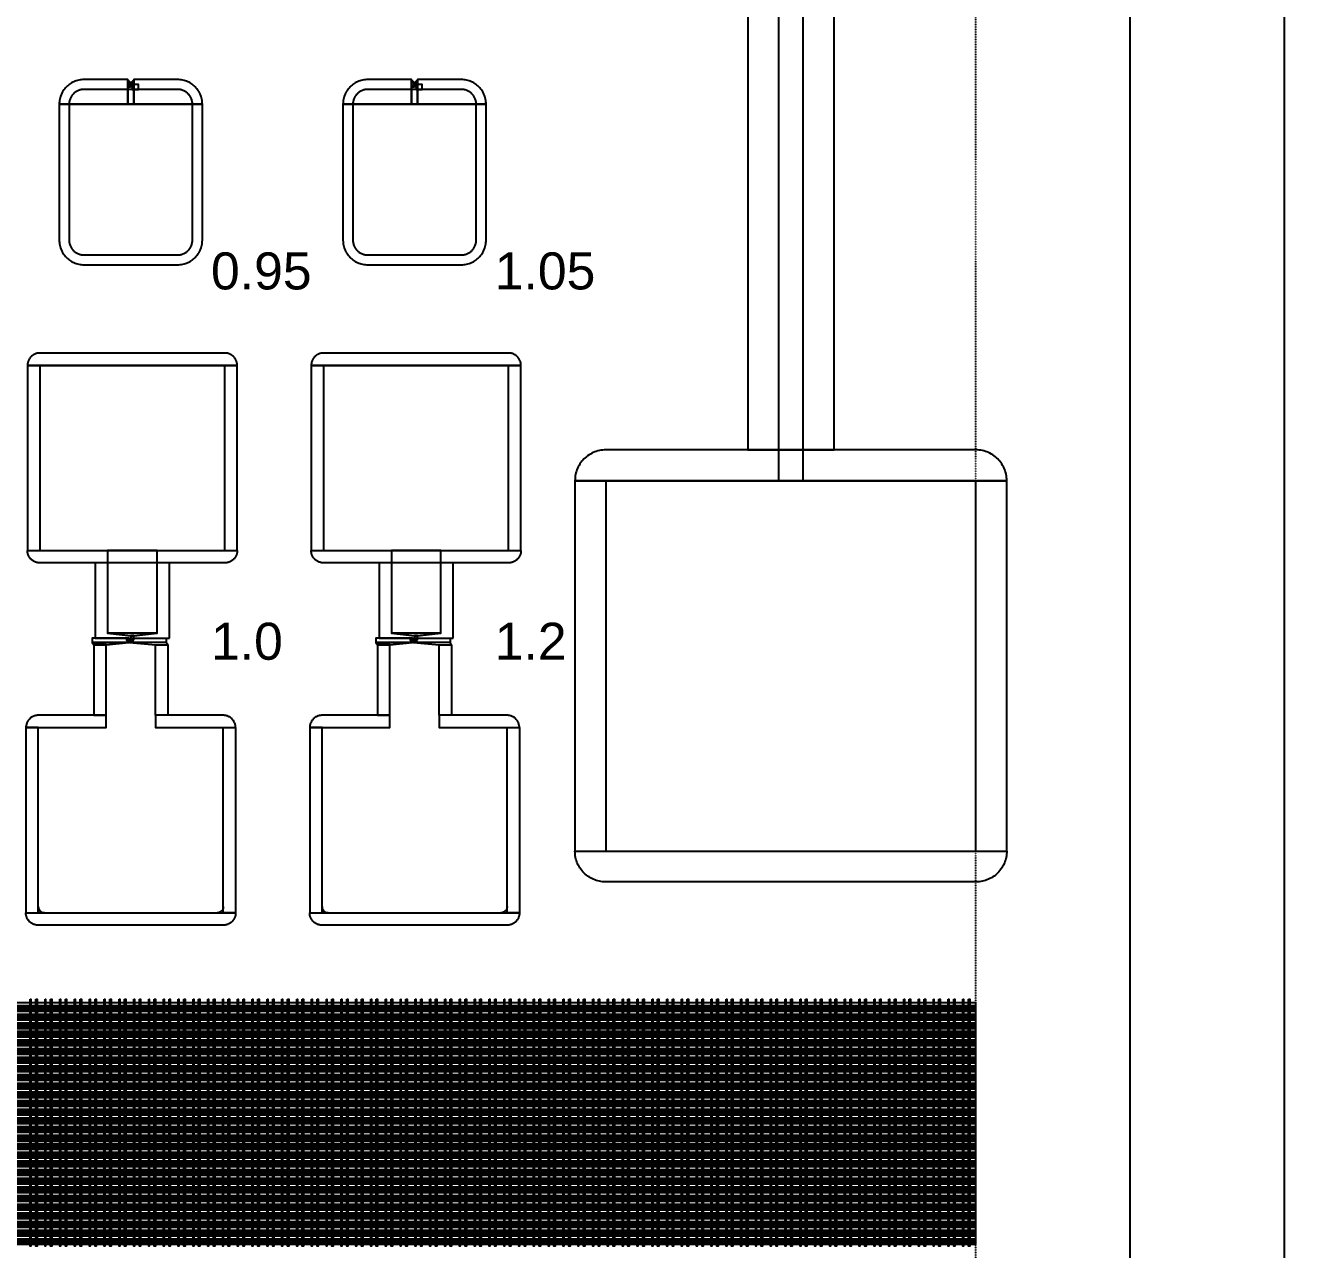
# Model space of a CAD drawing. Extents: x -50000 to 50000, y -50000 to 50000.
# Drawn here: x -23740 to -21650, y 30405 to 32387 of the extents above; entities that cross this region are included whole.
import ezdxf

# ---------------------------------------------------------------- set-up
doc = ezdxf.new("R2010")
doc.units = 0
doc.linetypes.add('DOT', pattern=[0.2, 0, -0.2])
doc.layers.get('0').update_dxf_attribs({"linetype": 'CONTINUOUS'})
for name, color, linetype in [('BASEMETAL', 4, 'CONTINUOUS'), ('FRAME', 8, 'CONTINUOUS'), ('MARKERS', 2, 'CONTINUOUS'), ('SECONDLAYER', 6, 'CONTINUOUS'), ('XOR', 1, 'CONTINUOUS')]:
    doc.layers.add(name, color=color, linetype=linetype)
doc.styles.get("Standard").update_dxf_attribs({"font": 'arial.ttf'})

# ---------------------------------------------------------------- blocks, each defined once
blk = doc.blocks.new('CHIP_JARRAY')
for points in [[(6270, 2800), (6270, 4200), (6130, 4200), (6130, 2800)], [(5069.5, 3360), (5125, 3360), (5125, 3400), (5054, 3400), (5051.9, 3399.9), (5049.8, 3399.8), (5047.7, 3399.5), (5045.7, 3399.1), (5043.6, 3398.6), (5041.6, 3398), (5039.7, 3397.3), (5037.7, 3396.5), (5035.8, 3395.6), (5034, 3394.6), (5032.2, 3393.5), (5030.5, 3392.4), (5028.8, 3391.1), (5027.2, 3389.7), (5025.7, 3388.3), (5024.3, 3386.8), (5022.9, 3385.2), (5021.6, 3383.5), (5020.5, 3381.8), (5019.4, 3380), (5018.4, 3378.2), (5017.5, 3376.3), (5016.7, 3374.3), (5016, 3372.4), (5015.4, 3370.4), (5014.9, 3368.3), (5014.5, 3366.3), (5014.2, 3364.2), (5014.1, 3362.1), (5014, 3360), (5014, 3360)], [(5129.5, 3395.5), (5125, 3399.5), (5125, 3399.5), (5125, 3395.5)], [(5129.5, 3388.5), (5129.5, 3395.5), (5125, 3395.5), (5125, 3388.5)], [(5135, 3360), (5135, 3388.5), (5125, 3388.5), (5125, 3360)], [(5135, 3395.5), (5135, 3399.5), (5135, 3399.5), (5130.5, 3395.5)], [(5130.5, 3388.5), (5130.5, 3395.5), (5135, 3395.5), (5135, 3388.5)], [(5190.5, 3360), (5246, 3360), (5246, 3360), (5245.9, 3362.1), (5245.8, 3364.2), (5245.5, 3366.3), (5245.1, 3368.3), (5244.6, 3370.4), (5244, 3372.4), (5243.3, 3374.3), (5242.5, 3376.3), (5241.6, 3378.2), (5240.6, 3380), (5239.5, 3381.8), (5238.4, 3383.5), (5237.1, 3385.2), (5235.7, 3386.8), (5234.3, 3388.3), (5232.8, 3389.7), (5231.2, 3391.1), (5229.5, 3392.4), (5227.8, 3393.5), (5226, 3394.6), (5224.2, 3395.6), (5222.3, 3396.5), (5220.3, 3397.3), (5218.4, 3398), (5216.4, 3398.6), (5214.3, 3399.1), (5212.3, 3399.5), (5210.2, 3399.8), (5208.1, 3399.9), (5206, 3400), (5135, 3400), (5135, 3360)], [(5529.5, 3360), (5585, 3360), (5585, 3400), (5514, 3400), (5511.9, 3399.9), (5509.8, 3399.8), (5507.7, 3399.5), (5505.7, 3399.1), (5503.6, 3398.6), (5501.6, 3398), (5499.7, 3397.3), (5497.7, 3396.5), (5495.8, 3395.6), (5494, 3394.6), (5492.2, 3393.5), (5490.5, 3392.4), (5488.8, 3391.1), (5487.2, 3389.7), (5485.7, 3388.3), (5484.3, 3386.8), (5482.9, 3385.2), (5481.6, 3383.5), (5480.5, 3381.8), (5479.4, 3380), (5478.4, 3378.2), (5477.5, 3376.3), (5476.7, 3374.3), (5476, 3372.4), (5475.4, 3370.4), (5474.9, 3368.3), (5474.5, 3366.3), (5474.2, 3364.2), (5474.1, 3362.1), (5474, 3360), (5474, 3360)], [(5589.5, 3395.5), (5585, 3399.5), (5585, 3399.5), (5585, 3395.5)], [(5589.5, 3388.5), (5589.5, 3395.5), (5585, 3395.5), (5585, 3388.5)], [(5595, 3360), (5595, 3388.5), (5585, 3388.5), (5585, 3360)], [(5595, 3395.5), (5595, 3399.5), (5595, 3399.5), (5590.5, 3395.5)], [(5590.5, 3388.5), (5590.5, 3395.5), (5595, 3395.5), (5595, 3388.5)], [(5650.5, 3360), (5706, 3360), (5706, 3360), (5705.9, 3362.1), (5705.8, 3364.2), (5705.5, 3366.3), (5705.1, 3368.3), (5704.6, 3370.4), (5704, 3372.4), (5703.3, 3374.3), (5702.5, 3376.3), (5701.6, 3378.2), (5700.6, 3380), (5699.5, 3381.8), (5698.4, 3383.5), (5697.1, 3385.2), (5695.7, 3386.8), (5694.3, 3388.3), (5692.8, 3389.7), (5691.2, 3391.1), (5689.5, 3392.4), (5687.8, 3393.5), (5686, 3394.6), (5684.2, 3395.6), (5682.3, 3396.5), (5680.3, 3397.3), (5678.4, 3398), (5676.4, 3398.6), (5674.3, 3399.1), (5672.3, 3399.5), (5670.2, 3399.8), (5668.1, 3399.9), (5666, 3400), (5595, 3400), (5595, 3360)], [(5130, 3100), (5206, 3100), (5208.1, 3100.1), (5210.2, 3100.2), (5212.3, 3100.5), (5214.3, 3100.9), (5216.4, 3101.4), (5218.4, 3102), (5220.3, 3102.7), (5222.3, 3103.5), (5224.2, 3104.4), (5226, 3105.4), (5227.8, 3106.5), (5229.5, 3107.6), (5231.2, 3108.9), (5232.8, 3110.3), (5234.3, 3111.7), (5235.7, 3113.2), (5237.1, 3114.8), (5238.4, 3116.5), (5239.5, 3118.2), (5240.6, 3120), (5241.6, 3121.8), (5242.5, 3123.7), (5243.3, 3125.7), (5244, 3127.6), (5244.6, 3129.6), (5245.1, 3131.7), (5245.5, 3133.7), (5245.8, 3135.8), (5245.9, 3137.9), (5246, 3140), (5246, 3360), (5014, 3360), (5014, 3140), (5014.1, 3137.9), (5014.2, 3135.8), (5014.5, 3133.7), (5014.9, 3131.7), (5015.4, 3129.6), (5016, 3127.6), (5016.7, 3125.7), (5017.5, 3123.7), (5018.4, 3121.8), (5019.4, 3120), (5020.5, 3118.2), (5021.6, 3116.5), (5022.9, 3114.8), (5024.3, 3113.2), (5025.7, 3111.7), (5027.2, 3110.3), (5028.8, 3108.9), (5030.5, 3107.6), (5032.2, 3106.5), (5034, 3105.4), (5035.8, 3104.4), (5037.7, 3103.5), (5039.7, 3102.7), (5041.6, 3102), (5043.6, 3101.4), (5045.7, 3100.9), (5047.7, 3100.5), (5049.8, 3100.2), (5051.9, 3100.1), (5054, 3100)], [(5590, 3100), (5666, 3100), (5668.1, 3100.1), (5670.2, 3100.2), (5672.3, 3100.5), (5674.3, 3100.9), (5676.4, 3101.4), (5678.4, 3102), (5680.3, 3102.7), (5682.3, 3103.5), (5684.2, 3104.4), (5686, 3105.4), (5687.8, 3106.5), (5689.5, 3107.6), (5691.2, 3108.9), (5692.8, 3110.3), (5694.3, 3111.7), (5695.7, 3113.2), (5697.1, 3114.8), (5698.4, 3116.5), (5699.5, 3118.2), (5700.6, 3120), (5701.6, 3121.8), (5702.5, 3123.7), (5703.3, 3125.7), (5704, 3127.6), (5704.6, 3129.6), (5705.1, 3131.7), (5705.5, 3133.7), (5705.8, 3135.8), (5705.9, 3137.9), (5706, 3140), (5706, 3360), (5474, 3360), (5474, 3140), (5474.1, 3137.9), (5474.2, 3135.8), (5474.5, 3133.7), (5474.9, 3131.7), (5475.4, 3129.6), (5476, 3127.6), (5476.7, 3125.7), (5477.5, 3123.7), (5478.4, 3121.8), (5479.4, 3120), (5480.5, 3118.2), (5481.6, 3116.5), (5482.9, 3114.8), (5484.3, 3113.2), (5485.7, 3111.7), (5487.2, 3110.3), (5488.8, 3108.9), (5490.5, 3107.6), (5492.2, 3106.5), (5494, 3105.4), (5495.8, 3104.4), (5497.7, 3103.5), (5499.7, 3102.7), (5501.6, 3102), (5503.6, 3101.4), (5505.7, 3100.9), (5507.7, 3100.5), (5509.8, 3100.2), (5511.9, 3100.1), (5514, 3100)], [(5132.5, 2937), (5302.5, 2937), (5302.5, 2937), (5302.5, 2938), (5302.4, 2939.1), (5302.3, 2940.1), (5302.1, 2941.2), (5301.8, 2942.2), (5301.5, 2943.2), (5301.2, 2944.2), (5300.8, 2945.1), (5300.3, 2946.1), (5299.8, 2947), (5299.3, 2947.9), (5298.7, 2948.8), (5298, 2949.6), (5297.4, 2950.4), (5296.6, 2951.1), (5295.9, 2951.9), (5295.1, 2952.5), (5294.3, 2953.2), (5293.4, 2953.8), (5292.5, 2954.3), (5291.6, 2954.8), (5290.6, 2955.3), (5289.7, 2955.7), (5288.7, 2956), (5287.7, 2956.3), (5286.7, 2956.6), (5285.6, 2956.8), (5284.6, 2956.9), (5283.5, 2957), (5282.5, 2957), (4982.5, 2957), (4981.5, 2957), (4980.4, 2956.9), (4979.4, 2956.8), (4978.3, 2956.6), (4977.3, 2956.3), (4976.3, 2956), (4975.3, 2955.7), (4974.4, 2955.3), (4973.4, 2954.8), (4972.5, 2954.3), (4971.6, 2953.8), (4970.7, 2953.2), (4969.9, 2952.5), (4969.1, 2951.9), (4968.4, 2951.1), (4967.6, 2950.4), (4967, 2949.6), (4966.3, 2948.8), (4965.7, 2947.9), (4965.2, 2947), (4964.7, 2946.1), (4964.2, 2945.1), (4963.8, 2944.2), (4963.5, 2943.2), (4963.2, 2942.2), (4962.9, 2941.2), (4962.7, 2940.1), (4962.6, 2939.1), (4962.5, 2938), (4962.5, 2937), (4962.5, 2937)], [(5592.5, 2937), (5762.5, 2937), (5762.5, 2937), (5762.5, 2938), (5762.4, 2939.1), (5762.3, 2940.1), (5762.1, 2941.2), (5761.8, 2942.2), (5761.5, 2943.2), (5761.2, 2944.2), (5760.8, 2945.1), (5760.3, 2946.1), (5759.8, 2947), (5759.3, 2947.9), (5758.7, 2948.8), (5758, 2949.6), (5757.4, 2950.4), (5756.6, 2951.1), (5755.9, 2951.9), (5755.1, 2952.5), (5754.3, 2953.2), (5753.4, 2953.8), (5752.5, 2954.3), (5751.6, 2954.8), (5750.6, 2955.3), (5749.7, 2955.7), (5748.7, 2956), (5747.7, 2956.3), (5746.7, 2956.6), (5745.6, 2956.8), (5744.6, 2956.9), (5743.5, 2957), (5742.5, 2957), (5442.5, 2957), (5441.5, 2957), (5440.4, 2956.9), (5439.4, 2956.8), (5438.3, 2956.6), (5437.3, 2956.3), (5436.3, 2956), (5435.3, 2955.7), (5434.4, 2955.3), (5433.4, 2954.8), (5432.5, 2954.3), (5431.6, 2953.8), (5430.7, 2953.2), (5429.9, 2952.5), (5429.1, 2951.9), (5428.4, 2951.1), (5427.6, 2950.4), (5427, 2949.6), (5426.3, 2948.8), (5425.7, 2947.9), (5425.2, 2947), (5424.7, 2946.1), (5424.2, 2945.1), (5423.8, 2944.2), (5423.5, 2943.2), (5423.2, 2942.2), (5422.9, 2941.2), (5422.7, 2940.1), (5422.6, 2939.1), (5422.5, 2938), (5422.5, 2937), (5422.5, 2937)], [(5302.5, 2637), (5302.5, 2937), (4962.5, 2937), (4962.5, 2637)], [(5762.5, 2637), (5762.5, 2937), (5422.5, 2937), (5422.5, 2637)], [(6200, 2750), (6550, 2750), (6550, 2750), (6549.9, 2752.6), (6549.7, 2755.2), (6549.4, 2757.8), (6548.9, 2760.4), (6548.3, 2762.9), (6547.6, 2765.5), (6546.7, 2767.9), (6545.7, 2770.3), (6544.6, 2772.7), (6543.3, 2775), (6541.9, 2777.2), (6540.5, 2779.4), (6538.9, 2781.5), (6537.2, 2783.5), (6535.4, 2785.4), (6533.5, 2787.2), (6531.5, 2788.9), (6529.4, 2790.5), (6527.2, 2791.9), (6525, 2793.3), (6522.7, 2794.6), (6520.3, 2795.7), (6517.9, 2796.7), (6515.5, 2797.6), (6512.9, 2798.3), (6510.4, 2798.9), (6507.8, 2799.4), (6505.2, 2799.7), (6502.6, 2799.9), (6500, 2800), (5900, 2800), (5897.4, 2799.9), (5894.8, 2799.7), (5892.2, 2799.4), (5889.6, 2798.9), (5887.1, 2798.3), (5884.5, 2797.6), (5882.1, 2796.7), (5879.7, 2795.7), (5877.3, 2794.6), (5875, 2793.3), (5872.8, 2791.9), (5870.6, 2790.5), (5868.5, 2788.9), (5866.5, 2787.2), (5864.6, 2785.4), (5862.8, 2783.5), (5861.1, 2781.5), (5859.5, 2779.4), (5858.1, 2777.2), (5856.7, 2775), (5855.4, 2772.7), (5854.3, 2770.3), (5853.3, 2767.9), (5852.4, 2765.5), (5851.7, 2762.9), (5851.1, 2760.4), (5850.6, 2757.8), (5850.3, 2755.2), (5850.1, 2752.6), (5850, 2750), (5850, 2750)], [(6550, 2150), (6550, 2750), (5850, 2750), (5850, 2150)], [(5132.5, 2637), (5302.5, 2637), (5302.5, 2637), (5302.5, 2636), (5302.4, 2634.9), (5302.3, 2633.9), (5302.1, 2632.8), (5301.8, 2631.8), (5301.5, 2630.8), (5301.2, 2629.8), (5300.8, 2628.9), (5300.3, 2627.9), (5299.8, 2627), (5299.3, 2626.1), (5298.7, 2625.2), (5298, 2624.4), (5297.4, 2623.6), (5296.6, 2622.9), (5295.9, 2622.1), (5295.1, 2621.5), (5294.3, 2620.8), (5293.4, 2620.2), (5292.5, 2619.7), (5291.6, 2619.2), (5290.6, 2618.7), (5289.7, 2618.3), (5288.7, 2618), (5287.7, 2617.7), (5286.7, 2617.4), (5285.6, 2617.2), (5284.6, 2617.1), (5283.5, 2617), (5282.5, 2617), (4982.5, 2617), (4981.5, 2617), (4980.4, 2617.1), (4979.4, 2617.2), (4978.3, 2617.4), (4977.3, 2617.7), (4976.3, 2618), (4975.3, 2618.3), (4974.4, 2618.7), (4973.4, 2619.2), (4972.5, 2619.7), (4971.6, 2620.2), (4970.7, 2620.8), (4969.9, 2621.5), (4969.1, 2622.1), (4968.4, 2622.9), (4967.6, 2623.6), (4967, 2624.4), (4966.3, 2625.2), (4965.7, 2626.1), (4965.2, 2627), (4964.7, 2627.9), (4964.2, 2628.9), (4963.8, 2629.8), (4963.5, 2630.8), (4963.2, 2631.8), (4962.9, 2632.8), (4962.7, 2633.9), (4962.6, 2634.9), (4962.5, 2636), (4962.5, 2637), (4962.5, 2637)], [(5592.5, 2637), (5762.5, 2637), (5762.5, 2637), (5762.5, 2636), (5762.4, 2634.9), (5762.3, 2633.9), (5762.1, 2632.8), (5761.8, 2631.8), (5761.5, 2630.8), (5761.2, 2629.8), (5760.8, 2628.9), (5760.3, 2627.9), (5759.8, 2627), (5759.3, 2626.1), (5758.7, 2625.2), (5758, 2624.4), (5757.4, 2623.6), (5756.6, 2622.9), (5755.9, 2622.1), (5755.1, 2621.5), (5754.3, 2620.8), (5753.4, 2620.2), (5752.5, 2619.7), (5751.6, 2619.2), (5750.6, 2618.7), (5749.7, 2618.3), (5748.7, 2618), (5747.7, 2617.7), (5746.7, 2617.4), (5745.6, 2617.2), (5744.6, 2617.1), (5743.5, 2617), (5742.5, 2617), (5442.5, 2617), (5441.5, 2617), (5440.4, 2617.1), (5439.4, 2617.2), (5438.3, 2617.4), (5437.3, 2617.7), (5436.3, 2618), (5435.3, 2618.3), (5434.4, 2618.7), (5433.4, 2619.2), (5432.5, 2619.7), (5431.6, 2620.2), (5430.7, 2620.8), (5429.9, 2621.5), (5429.1, 2622.1), (5428.4, 2622.9), (5427.6, 2623.6), (5427, 2624.4), (5426.3, 2625.2), (5425.7, 2626.1), (5425.2, 2627), (5424.7, 2627.9), (5424.2, 2628.9), (5423.8, 2629.8), (5423.5, 2630.8), (5423.2, 2631.8), (5422.9, 2632.8), (5422.7, 2633.9), (5422.6, 2634.9), (5422.5, 2636), (5422.5, 2637), (5422.5, 2637)], [(5192.5, 2495), (5192.5, 2617), (5072.5, 2617), (5072.5, 2495)], [(5652.5, 2495), (5652.5, 2617), (5532.5, 2617), (5532.5, 2495)], [(5127, 2488), (5127, 2495), (5067.5, 2495), (5067.5, 2488)], [(5090, 2484), (5127, 2488), (5067.5, 2488), (5070, 2484)], [(5128, 2488), (5128, 2495), (5187.5, 2495), (5187.5, 2488)], [(5190, 2484), (5187.5, 2488), (5128, 2488), (5170, 2484)], [(5586.9, 2488), (5586.9, 2495), (5527.5, 2495), (5527.5, 2488)], [(5550, 2484), (5586.9, 2488), (5527.5, 2488), (5530, 2484)], [(5588.1, 2488), (5588.1, 2495), (5647.5, 2495), (5647.5, 2488)], [(5650, 2484), (5647.5, 2488), (5588.1, 2488), (5630, 2484)], [(5090, 2370), (5090, 2484), (5070, 2484), (5070, 2370)], [(5170, 2370), (5170, 2484), (5190, 2484), (5190, 2370)], [(5550, 2370), (5550, 2484), (5530, 2484), (5530, 2370)], [(5630, 2370), (5630, 2484), (5650, 2484), (5650, 2370)], [(5025, 2350), (5090, 2350), (5090, 2370), (4980, 2370), (4979, 2370), (4977.9, 2369.9), (4976.9, 2369.8), (4975.8, 2369.6), (4974.8, 2369.3), (4973.8, 2369), (4972.8, 2368.7), (4971.9, 2368.3), (4970.9, 2367.8), (4970, 2367.3), (4969.1, 2366.8), (4968.2, 2366.2), (4967.4, 2365.5), (4966.6, 2364.9), (4965.9, 2364.1), (4965.1, 2363.4), (4964.5, 2362.6), (4963.8, 2361.8), (4963.2, 2360.9), (4962.7, 2360), (4962.2, 2359.1), (4961.7, 2358.1), (4961.3, 2357.2), (4961, 2356.2), (4960.7, 2355.2), (4960.4, 2354.2), (4960.2, 2353.1), (4960.1, 2352.1), (4960, 2351), (4960, 2350), (4960, 2350)], [(5235, 2350), (5300, 2350), (5300, 2350), (5300, 2351), (5299.9, 2352.1), (5299.8, 2353.1), (5299.6, 2354.2), (5299.3, 2355.2), (5299, 2356.2), (5298.7, 2357.2), (5298.3, 2358.1), (5297.8, 2359.1), (5297.3, 2360), (5296.8, 2360.9), (5296.2, 2361.8), (5295.5, 2362.6), (5294.9, 2363.4), (5294.1, 2364.1), (5293.4, 2364.9), (5292.6, 2365.5), (5291.8, 2366.2), (5290.9, 2366.8), (5290, 2367.3), (5289.1, 2367.8), (5288.1, 2368.3), (5287.2, 2368.7), (5286.2, 2369), (5285.2, 2369.3), (5284.2, 2369.6), (5283.1, 2369.8), (5282.1, 2369.9), (5281, 2370), (5280, 2370), (5170, 2370), (5170, 2350)], [(5485, 2350), (5550, 2350), (5550, 2370), (5440, 2370), (5439, 2370), (5437.9, 2369.9), (5436.9, 2369.8), (5435.8, 2369.6), (5434.8, 2369.3), (5433.8, 2369), (5432.8, 2368.7), (5431.9, 2368.3), (5430.9, 2367.8), (5430, 2367.3), (5429.1, 2366.8), (5428.2, 2366.2), (5427.4, 2365.5), (5426.6, 2364.9), (5425.9, 2364.1), (5425.1, 2363.4), (5424.5, 2362.6), (5423.8, 2361.8), (5423.2, 2360.9), (5422.7, 2360), (5422.2, 2359.1), (5421.7, 2358.1), (5421.3, 2357.2), (5421, 2356.2), (5420.7, 2355.2), (5420.4, 2354.2), (5420.2, 2353.1), (5420.1, 2352.1), (5420, 2351), (5420, 2350), (5420, 2350)], [(5695, 2350), (5760, 2350), (5760, 2350), (5760, 2351), (5759.9, 2352.1), (5759.8, 2353.1), (5759.6, 2354.2), (5759.3, 2355.2), (5759, 2356.2), (5758.7, 2357.2), (5758.3, 2358.1), (5757.8, 2359.1), (5757.3, 2360), (5756.8, 2360.9), (5756.2, 2361.8), (5755.5, 2362.6), (5754.9, 2363.4), (5754.1, 2364.1), (5753.4, 2364.9), (5752.6, 2365.5), (5751.8, 2366.2), (5750.9, 2366.8), (5750, 2367.3), (5749.1, 2367.8), (5748.1, 2368.3), (5747.2, 2368.7), (5746.2, 2369), (5745.2, 2369.3), (5744.2, 2369.6), (5743.1, 2369.8), (5742.1, 2369.9), (5741, 2370), (5740, 2370), (5630, 2370), (5630, 2350)], [(4980, 2050), (4980, 2350), (4960, 2350), (4960, 2050)], [(5280, 2050), (5280, 2350), (5300, 2350), (5300, 2050)], [(5440, 2050), (5440, 2350), (5420, 2350), (5420, 2050)], [(5740, 2050), (5740, 2350), (5760, 2350), (5760, 2050)], [(6200, 2150), (6550, 2150), (6550, 2150), (6549.9, 2147.4), (6549.7, 2144.8), (6549.4, 2142.2), (6548.9, 2139.6), (6548.3, 2137.1), (6547.6, 2134.5), (6546.7, 2132.1), (6545.7, 2129.7), (6544.6, 2127.3), (6543.3, 2125), (6541.9, 2122.8), (6540.5, 2120.6), (6538.9, 2118.5), (6537.2, 2116.5), (6535.4, 2114.6), (6533.5, 2112.8), (6531.5, 2111.1), (6529.4, 2109.5), (6527.2, 2108.1), (6525, 2106.7), (6522.7, 2105.4), (6520.3, 2104.3), (6517.9, 2103.3), (6515.5, 2102.4), (6512.9, 2101.7), (6510.4, 2101.1), (6507.8, 2100.6), (6505.2, 2100.3), (6502.6, 2100.1), (6500, 2100), (5900, 2100), (5897.4, 2100.1), (5894.8, 2100.3), (5892.2, 2100.6), (5889.6, 2101.1), (5887.1, 2101.7), (5884.5, 2102.4), (5882.1, 2103.3), (5879.7, 2104.3), (5877.3, 2105.4), (5875, 2106.7), (5872.8, 2108.1), (5870.6, 2109.5), (5868.5, 2111.1), (5866.5, 2112.8), (5864.6, 2114.6), (5862.8, 2116.5), (5861.1, 2118.5), (5859.5, 2120.6), (5858.1, 2122.8), (5856.7, 2125), (5855.4, 2127.3), (5854.3, 2129.7), (5853.3, 2132.1), (5852.4, 2134.5), (5851.7, 2137.1), (5851.1, 2139.6), (5850.6, 2142.2), (5850.3, 2144.8), (5850.1, 2147.4), (5850, 2150), (5850, 2150)], [(5130, 2050), (5300, 2050), (5300, 2050), (5300, 2049), (5299.9, 2047.9), (5299.8, 2046.9), (5299.6, 2045.8), (5299.3, 2044.8), (5299, 2043.8), (5298.7, 2042.8), (5298.3, 2041.9), (5297.8, 2040.9), (5297.3, 2040), (5296.8, 2039.1), (5296.2, 2038.2), (5295.5, 2037.4), (5294.9, 2036.6), (5294.1, 2035.9), (5293.4, 2035.1), (5292.6, 2034.5), (5291.8, 2033.8), (5290.9, 2033.2), (5290, 2032.7), (5289.1, 2032.2), (5288.1, 2031.7), (5287.2, 2031.3), (5286.2, 2031), (5285.2, 2030.7), (5284.2, 2030.4), (5283.1, 2030.2), (5282.1, 2030.1), (5281, 2030), (5280, 2030), (4980, 2030), (4979, 2030), (4977.9, 2030.1), (4976.9, 2030.2), (4975.8, 2030.4), (4974.8, 2030.7), (4973.8, 2031), (4972.8, 2031.3), (4971.9, 2031.7), (4970.9, 2032.2), (4970, 2032.7), (4969.1, 2033.2), (4968.2, 2033.8), (4967.4, 2034.5), (4966.6, 2035.1), (4965.9, 2035.9), (4965.1, 2036.6), (4964.5, 2037.4), (4963.8, 2038.2), (4963.2, 2039.1), (4962.7, 2040), (4962.2, 2040.9), (4961.7, 2041.9), (4961.3, 2042.8), (4961, 2043.8), (4960.7, 2044.8), (4960.4, 2045.8), (4960.2, 2046.9), (4960.1, 2047.9), (4960, 2049), (4960, 2050), (4960, 2050)], [(4980, 2050), (4980, 2060), (4980.1, 2059), (4980.2, 2057.9), (4980.5, 2056.9), (4980.9, 2055.9), (4981.3, 2055), (4981.9, 2054.1), (4982.6, 2053.3), (4983.3, 2052.6), (4984.1, 2051.9), (4985, 2051.3), (4985.9, 2050.9), (4986.9, 2050.5), (4987.9, 2050.2), (4989, 2050.1), (4990, 2050)], [(5280, 2050), (5280, 2060), (5279.9, 2059), (5279.8, 2057.9), (5279.5, 2056.9), (5279.1, 2055.9), (5278.7, 2055), (5278.1, 2054.1), (5277.4, 2053.3), (5276.7, 2052.6), (5275.9, 2051.9), (5275, 2051.3), (5274.1, 2050.9), (5273.1, 2050.5), (5272.1, 2050.2), (5271, 2050.1), (5270, 2050)], [(5590, 2050), (5760, 2050), (5760, 2050), (5760, 2049), (5759.9, 2047.9), (5759.8, 2046.9), (5759.6, 2045.8), (5759.3, 2044.8), (5759, 2043.8), (5758.7, 2042.8), (5758.3, 2041.9), (5757.8, 2040.9), (5757.3, 2040), (5756.8, 2039.1), (5756.2, 2038.2), (5755.5, 2037.4), (5754.9, 2036.6), (5754.1, 2035.9), (5753.4, 2035.1), (5752.6, 2034.5), (5751.8, 2033.8), (5750.9, 2033.2), (5750, 2032.7), (5749.1, 2032.2), (5748.1, 2031.7), (5747.2, 2031.3), (5746.2, 2031), (5745.2, 2030.7), (5744.2, 2030.4), (5743.1, 2030.2), (5742.1, 2030.1), (5741, 2030), (5740, 2030), (5440, 2030), (5439, 2030), (5437.9, 2030.1), (5436.9, 2030.2), (5435.8, 2030.4), (5434.8, 2030.7), (5433.8, 2031), (5432.8, 2031.3), (5431.9, 2031.7), (5430.9, 2032.2), (5430, 2032.7), (5429.1, 2033.2), (5428.2, 2033.8), (5427.4, 2034.5), (5426.6, 2035.1), (5425.9, 2035.9), (5425.1, 2036.6), (5424.5, 2037.4), (5423.8, 2038.2), (5423.2, 2039.1), (5422.7, 2040), (5422.2, 2040.9), (5421.7, 2041.9), (5421.3, 2042.8), (5421, 2043.8), (5420.7, 2044.8), (5420.4, 2045.8), (5420.2, 2046.9), (5420.1, 2047.9), (5420, 2049), (5420, 2050), (5420, 2050)], [(5440, 2050), (5440, 2060), (5440.1, 2059), (5440.2, 2057.9), (5440.5, 2056.9), (5440.9, 2055.9), (5441.3, 2055), (5441.9, 2054.1), (5442.6, 2053.3), (5443.3, 2052.6), (5444.1, 2051.9), (5445, 2051.3), (5445.9, 2050.9), (5446.9, 2050.5), (5447.9, 2050.2), (5449, 2050.1), (5450, 2050)], [(5740, 2050), (5740, 2060), (5739.9, 2059), (5739.8, 2057.9), (5739.5, 2056.9), (5739.1, 2055.9), (5738.7, 2055), (5738.1, 2054.1), (5737.4, 2053.3), (5736.7, 2052.6), (5735.9, 2051.9), (5735, 2051.3), (5734.1, 2050.9), (5733.1, 2050.5), (5732.1, 2050.2), (5731, 2050.1), (5730, 2050)], [(500, 1900), (6500, 1900), (6500, 1904.3), (500, 1904.3)], [(500, 1897), (6500, 1897), (6500, 1899), (500, 1899)], [(500, 1894), (6500, 1894), (6500, 1896.4), (500, 1896.4)], [(500, 1891), (6500, 1891), (6500, 1893), (500, 1893)], [(500, 1886), (6500, 1886), (6500, 1890.3), (500, 1890.3)], [(500, 1883), (6500, 1883), (6500, 1885), (500, 1885)], [(500, 1880), (6500, 1880), (6500, 1882.4), (500, 1882.4)], [(500, 1877), (6500, 1877), (6500, 1879), (500, 1879)], [(500, 1872), (6500, 1872), (6500, 1876.3), (500, 1876.3)], [(500, 1869), (6500, 1869), (6500, 1871), (500, 1871)], [(500, 1866), (6500, 1866), (6500, 1868.4), (500, 1868.4)], [(500, 1863), (6500, 1863), (6500, 1865), (500, 1865)], [(500, 1858), (6500, 1858), (6500, 1862.3), (500, 1862.3)], [(500, 1855), (6500, 1855), (6500, 1857), (500, 1857)], [(500, 1852), (6500, 1852), (6500, 1854.4), (500, 1854.4)], [(500, 1849), (6500, 1849), (6500, 1851), (500, 1851)], [(500, 1844), (6500, 1844), (6500, 1848.3), (500, 1848.3)], [(500, 1841), (6500, 1841), (6500, 1843), (500, 1843)], [(500, 1838), (6500, 1838), (6500, 1840.4), (500, 1840.4)], [(500, 1835), (6500, 1835), (6500, 1837), (500, 1837)], [(500, 1830), (6500, 1830), (6500, 1834.3), (500, 1834.3)], [(500, 1827), (6500, 1827), (6500, 1829), (500, 1829)], [(500, 1824), (6500, 1824), (6500, 1826.4), (500, 1826.4)], [(500, 1821), (6500, 1821), (6500, 1823), (500, 1823)], [(500, 1816), (6500, 1816), (6500, 1820.3), (500, 1820.3)], [(500, 1813), (6500, 1813), (6500, 1815), (500, 1815)], [(500, 1810), (6500, 1810), (6500, 1812.4), (500, 1812.4)], [(500, 1807), (6500, 1807), (6500, 1809), (500, 1809)], [(500, 1802), (6500, 1802), (6500, 1806.3), (500, 1806.3)], [(500, 1799), (6500, 1799), (6500, 1801), (500, 1801)], [(500, 1796), (6500, 1796), (6500, 1798.4), (500, 1798.4)], [(500, 1793), (6500, 1793), (6500, 1795), (500, 1795)], [(500, 1788), (6500, 1788), (6500, 1792.3), (500, 1792.3)], [(500, 1785), (6500, 1785), (6500, 1787), (500, 1787)], [(500, 1782), (6500, 1782), (6500, 1784.4), (500, 1784.4)], [(500, 1779), (6500, 1779), (6500, 1781), (500, 1781)], [(500, 1774), (6500, 1774), (6500, 1778.3), (500, 1778.3)], [(500, 1771), (6500, 1771), (6500, 1773), (500, 1773)], [(500, 1768), (6500, 1768), (6500, 1770.4), (500, 1770.4)], [(500, 1765), (6500, 1765), (6500, 1767), (500, 1767)], [(500, 1760), (6500, 1760), (6500, 1764.3), (500, 1764.3)], [(500, 1757), (6500, 1757), (6500, 1759), (500, 1759)], [(500, 1754), (6500, 1754), (6500, 1756.4), (500, 1756.4)], [(500, 1751), (6500, 1751), (6500, 1753), (500, 1753)], [(500, 1746), (6500, 1746), (6500, 1750.3), (500, 1750.3)], [(500, 1743), (6500, 1743), (6500, 1745), (500, 1745)], [(500, 1740), (6500, 1740), (6500, 1742.4), (500, 1742.4)], [(500, 1737), (6500, 1737), (6500, 1739), (500, 1739)], [(500, 1732), (6500, 1732), (6500, 1736.3), (500, 1736.3)], [(500, 1729), (6500, 1729), (6500, 1731), (500, 1731)], [(500, 1726), (6500, 1726), (6500, 1728.4), (500, 1728.4)], [(500, 1723), (6500, 1723), (6500, 1725), (500, 1725)], [(500, 1718), (6500, 1718), (6500, 1722.3), (500, 1722.3)], [(500, 1715), (6500, 1715), (6500, 1717), (500, 1717)], [(500, 1712), (6500, 1712), (6500, 1714.4), (500, 1714.4)], [(500, 1709), (6500, 1709), (6500, 1711), (500, 1711)], [(500, 1704), (6500, 1704), (6500, 1708.3), (500, 1708.3)], [(500, 1701), (6500, 1701), (6500, 1703), (500, 1703)], [(500, 1698), (6500, 1698), (6500, 1700.4), (500, 1700.4)], [(500, 1695), (6500, 1695), (6500, 1697), (500, 1697)], [(500, 1690), (6500, 1690), (6500, 1694.3), (500, 1694.3)], [(500, 1687), (6500, 1687), (6500, 1689), (500, 1689)], [(500, 1684), (6500, 1684), (6500, 1686.4), (500, 1686.4)], [(500, 1681), (6500, 1681), (6500, 1683), (500, 1683)], [(500, 1676), (6500, 1676), (6500, 1680.3), (500, 1680.3)], [(500, 1673), (6500, 1673), (6500, 1675), (500, 1675)], [(500, 1670), (6500, 1670), (6500, 1672.4), (500, 1672.4)], [(500, 1667), (6500, 1667), (6500, 1669), (500, 1669)], [(500, 1662), (6500, 1662), (6500, 1666.3), (500, 1666.3)], [(500, 1659), (6500, 1659), (6500, 1661), (500, 1661)], [(500, 1656), (6500, 1656), (6500, 1658.4), (500, 1658.4)], [(500, 1653), (6500, 1653), (6500, 1655), (500, 1655)], [(500, 1648), (6500, 1648), (6500, 1652.3), (500, 1652.3)], [(500, 1645), (6500, 1645), (6500, 1647), (500, 1647)], [(500, 1642), (6500, 1642), (6500, 1644.4), (500, 1644.4)], [(500, 1639), (6500, 1639), (6500, 1641), (500, 1641)], [(500, 1634), (6500, 1634), (6500, 1638.3), (500, 1638.3)], [(500, 1631), (6500, 1631), (6500, 1633), (500, 1633)], [(500, 1628), (6500, 1628), (6500, 1630.4), (500, 1630.4)], [(500, 1625), (6500, 1625), (6500, 1627), (500, 1627)], [(500, 1620), (6500, 1620), (6500, 1624.3), (500, 1624.3)], [(500, 1617), (6500, 1617), (6500, 1619), (500, 1619)], [(500, 1614), (6500, 1614), (6500, 1616.4), (500, 1616.4)], [(500, 1611), (6500, 1611), (6500, 1613), (500, 1613)], [(500, 1606), (6500, 1606), (6500, 1610.3), (500, 1610.3)], [(500, 1603), (6500, 1603), (6500, 1605), (500, 1605)], [(500, 1600), (6500, 1600), (6500, 1602.4), (500, 1602.4)], [(500, 1597), (6500, 1597), (6500, 1599), (500, 1599)], [(500, 1592), (6500, 1592), (6500, 1596.3), (500, 1596.3)], [(500, 1589), (6500, 1589), (6500, 1591), (500, 1591)], [(500, 1586), (6500, 1586), (6500, 1588.4), (500, 1588.4)], [(500, 1583), (6500, 1583), (6500, 1585), (500, 1585)], [(500, 1578), (6500, 1578), (6500, 1582.3), (500, 1582.3)], [(500, 1575), (6500, 1575), (6500, 1577), (500, 1577)], [(500, 1572), (6500, 1572), (6500, 1574.4), (500, 1574.4)], [(500, 1569), (6500, 1569), (6500, 1571), (500, 1571)], [(500, 1564), (6500, 1564), (6500, 1568.3), (500, 1568.3)], [(500, 1561), (6500, 1561), (6500, 1563), (500, 1563)], [(500, 1558), (6500, 1558), (6500, 1560.4), (500, 1560.4)], [(500, 1555), (6500, 1555), (6500, 1557), (500, 1557)], [(500, 1550), (6500, 1550), (6500, 1554.3), (500, 1554.3)], [(500, 1547), (6500, 1547), (6500, 1549), (500, 1549)], [(500, 1544), (6500, 1544), (6500, 1546.4), (500, 1546.4)], [(500, 1541), (6500, 1541), (6500, 1543), (500, 1543)], [(500, 1536), (6500, 1536), (6500, 1540.3), (500, 1540.3)], [(500, 1533), (6500, 1533), (6500, 1535), (500, 1535)], [(500, 1530), (6500, 1530), (6500, 1532.4), (500, 1532.4)], [(500, 1527), (6500, 1527), (6500, 1529), (500, 1529)], [(500, 1522), (6500, 1522), (6500, 1526.3), (500, 1526.3)], [(500, 1519), (6500, 1519), (6500, 1521), (500, 1521)], [(500, 1516), (6500, 1516), (6500, 1518.4), (500, 1518.4)], [(500, 1513), (6500, 1513), (6500, 1515), (500, 1515)]]:
    blk.add_lwpolyline(points, close=True)
at = {"layer": 'FRAME'}
blk.add_lwpolyline([(0, 0), (7000, 0), (7000, 7000), (0, 7000)], close=True, dxfattribs=at)
at = {"layer": 'FRAME', "linetype": 'DOT'}
blk.add_lwpolyline([(500, 500), (6500, 500), (6500, 6500), (500, 6500)], close=True, dxfattribs=at)
at = {"layer": 'SECONDLAYER'}
for points in [[(6220, 2750), (6220, 4250), (6180, 4250), (6180, 2750)], [(5127.5, 3392.3), (5127.5, 3391.7), (5129.5, 3391.7), (5129.5, 3392.3)], [(5129.5, 3392.3), (5129.5, 3391.7), (5130.5, 3391.7), (5130.5, 3392.3)], [(5130.5, 3392.3), (5130.5, 3391.7), (5132.5, 3391.7), (5132.5, 3392.3)], [(5132.5, 3392.3), (5132.5, 3384), (5142.5, 3384), (5142.5, 3392.3)], [(5587.5, 3392.3), (5587.5, 3391.7), (5589.5, 3391.7), (5589.5, 3392.3)], [(5589.5, 3392.3), (5589.5, 3391.7), (5590.5, 3391.7), (5590.5, 3392.3)], [(5590.5, 3392.3), (5590.5, 3391.7), (5592.5, 3391.7), (5592.5, 3392.3)], [(5592.5, 3392.3), (5592.5, 3384), (5602.5, 3384), (5602.5, 3392.3)], [(5130, 3384), (5054, 3384), (5052.7, 3384), (5051.5, 3383.9), (5050.2, 3383.7), (5049, 3383.5), (5047.8, 3383.2), (5046.6, 3382.8), (5045.4, 3382.4), (5044.2, 3381.9), (5043.1, 3381.4), (5042, 3380.8), (5040.9, 3380.1), (5039.9, 3379.4), (5038.9, 3378.7), (5037.9, 3377.8), (5037, 3377), (5036.2, 3376.1), (5035.3, 3375.1), (5034.6, 3374.1), (5033.9, 3373.1), (5033.2, 3372), (5032.6, 3370.9), (5032.1, 3369.8), (5031.6, 3368.6), (5031.2, 3367.4), (5030.8, 3366.2), (5030.5, 3365), (5030.3, 3363.8), (5030.1, 3362.5), (5030, 3361.3), (5030, 3360), (5030, 3140), (5030, 3138.7), (5030.1, 3137.5), (5030.3, 3136.2), (5030.5, 3135), (5030.8, 3133.8), (5031.2, 3132.6), (5031.6, 3131.4), (5032.1, 3130.2), (5032.6, 3129.1), (5033.2, 3128), (5033.9, 3126.9), (5034.6, 3125.9), (5035.3, 3124.9), (5036.2, 3123.9), (5037, 3123), (5037.9, 3122.2), (5038.9, 3121.3), (5039.9, 3120.6), (5040.9, 3119.9), (5042, 3119.2), (5043.1, 3118.6), (5044.2, 3118.1), (5045.4, 3117.6), (5046.6, 3117.2), (5047.8, 3116.8), (5049, 3116.5), (5050.2, 3116.3), (5051.5, 3116.1), (5052.7, 3116), (5054, 3116), (5206, 3116), (5207.3, 3116), (5208.5, 3116.1), (5209.8, 3116.3), (5211, 3116.5), (5212.2, 3116.8), (5213.4, 3117.2), (5214.6, 3117.6), (5215.8, 3118.1), (5216.9, 3118.6), (5218, 3119.2), (5219.1, 3119.9), (5220.1, 3120.6), (5221.1, 3121.3), (5222.1, 3122.2), (5223, 3123), (5223.8, 3123.9), (5224.7, 3124.9), (5225.4, 3125.9), (5226.1, 3126.9), (5226.8, 3128), (5227.4, 3129.1), (5227.9, 3130.2), (5228.4, 3131.4), (5228.8, 3132.6), (5229.2, 3133.8), (5229.5, 3135), (5229.7, 3136.2), (5229.9, 3137.5), (5230, 3138.7), (5230, 3140), (5230, 3360), (5230, 3361.3), (5229.9, 3362.5), (5229.7, 3363.8), (5229.5, 3365), (5229.2, 3366.2), (5228.8, 3367.4), (5228.4, 3368.6), (5227.9, 3369.8), (5227.4, 3370.9), (5226.8, 3372), (5226.1, 3373.1), (5225.4, 3374.1), (5224.7, 3375.1), (5223.8, 3376.1), (5223, 3377), (5222.1, 3377.8), (5221.1, 3378.7), (5220.1, 3379.4), (5219.1, 3380.1), (5218, 3380.8), (5216.9, 3381.4), (5215.8, 3381.9), (5214.6, 3382.4), (5213.4, 3382.8), (5212.2, 3383.2), (5211, 3383.5), (5209.8, 3383.7), (5208.5, 3383.9), (5207.3, 3384), (5206, 3384)], [(5590, 3384), (5514, 3384), (5512.7, 3384), (5511.5, 3383.9), (5510.2, 3383.7), (5509, 3383.5), (5507.8, 3383.2), (5506.6, 3382.8), (5505.4, 3382.4), (5504.2, 3381.9), (5503.1, 3381.4), (5502, 3380.8), (5500.9, 3380.1), (5499.9, 3379.4), (5498.9, 3378.7), (5497.9, 3377.8), (5497, 3377), (5496.2, 3376.1), (5495.3, 3375.1), (5494.6, 3374.1), (5493.9, 3373.1), (5493.2, 3372), (5492.6, 3370.9), (5492.1, 3369.8), (5491.6, 3368.6), (5491.2, 3367.4), (5490.8, 3366.2), (5490.5, 3365), (5490.3, 3363.8), (5490.1, 3362.5), (5490, 3361.3), (5490, 3360), (5490, 3140), (5490, 3138.7), (5490.1, 3137.5), (5490.3, 3136.2), (5490.5, 3135), (5490.8, 3133.8), (5491.2, 3132.6), (5491.6, 3131.4), (5492.1, 3130.2), (5492.6, 3129.1), (5493.2, 3128), (5493.9, 3126.9), (5494.6, 3125.9), (5495.3, 3124.9), (5496.2, 3123.9), (5497, 3123), (5497.9, 3122.2), (5498.9, 3121.3), (5499.9, 3120.6), (5500.9, 3119.9), (5502, 3119.2), (5503.1, 3118.6), (5504.2, 3118.1), (5505.4, 3117.6), (5506.6, 3117.2), (5507.8, 3116.8), (5509, 3116.5), (5510.2, 3116.3), (5511.5, 3116.1), (5512.7, 3116), (5514, 3116), (5666, 3116), (5667.3, 3116), (5668.5, 3116.1), (5669.8, 3116.3), (5671, 3116.5), (5672.2, 3116.8), (5673.4, 3117.2), (5674.6, 3117.6), (5675.8, 3118.1), (5676.9, 3118.6), (5678, 3119.2), (5679.1, 3119.9), (5680.1, 3120.6), (5681.1, 3121.3), (5682.1, 3122.2), (5683, 3123), (5683.8, 3123.9), (5684.7, 3124.9), (5685.4, 3125.9), (5686.1, 3126.9), (5686.8, 3128), (5687.4, 3129.1), (5687.9, 3130.2), (5688.4, 3131.4), (5688.8, 3132.6), (5689.2, 3133.8), (5689.5, 3135), (5689.7, 3136.2), (5689.9, 3137.5), (5690, 3138.7), (5690, 3140), (5690, 3360), (5690, 3361.3), (5689.9, 3362.5), (5689.7, 3363.8), (5689.5, 3365), (5689.2, 3366.2), (5688.8, 3367.4), (5688.4, 3368.6), (5687.9, 3369.8), (5687.4, 3370.9), (5686.8, 3372), (5686.1, 3373.1), (5685.4, 3374.1), (5684.7, 3375.1), (5683.8, 3376.1), (5683, 3377), (5682.1, 3377.8), (5681.1, 3378.7), (5680.1, 3379.4), (5679.1, 3380.1), (5678, 3380.8), (5676.9, 3381.4), (5675.8, 3381.9), (5674.6, 3382.4), (5673.4, 3382.8), (5672.2, 3383.2), (5671, 3383.5), (5669.8, 3383.7), (5668.5, 3383.9), (5667.3, 3384), (5666, 3384)], [(5282.5, 2637), (5282.5, 2937), (4982.5, 2937), (4982.5, 2637)], [(5742.5, 2637), (5742.5, 2937), (5442.5, 2937), (5442.5, 2637)], [(6500, 2150), (6500, 2750), (5900, 2750), (5900, 2150)], [(5172.5, 2503), (5172.5, 2637), (5092.5, 2637), (5092.5, 2503)], [(5632.5, 2503), (5632.5, 2637), (5552.5, 2637), (5552.5, 2503)], [(5135, 2499), (5172.5, 2503), (5092.5, 2503), (5130, 2499)], [(5127, 2492), (5127, 2492.7), (5123, 2492.7), (5123, 2492)], [(5128, 2492), (5128, 2492.7), (5127, 2492.7), (5127, 2492)], [(5130, 2492), (5130, 2492.7), (5128, 2492.7), (5128, 2492)], [(5135, 2492), (5135, 2499), (5130, 2499), (5130, 2492)], [(5595, 2499), (5632.5, 2503), (5552.5, 2503), (5590, 2499)], [(5586.9, 2492), (5586.9, 2492.7), (5582.8, 2492.7), (5582.8, 2492)], [(5588.1, 2492), (5588.1, 2492.7), (5586.9, 2492.7), (5586.9, 2492)], [(5590, 2492), (5590, 2492.7), (5588.1, 2492.7), (5588.1, 2492)], [(5595, 2492), (5595, 2499), (5590, 2499), (5590, 2492)], [(4967, 1910), (4968, 1910), (4968, 1510), (4967, 1510)], [(4976, 1910), (4978, 1910), (4978, 1510), (4976, 1510)], [(4991, 1910), (4992, 1910), (4992, 1510), (4991, 1510)], [(5000, 1910), (5002, 1910), (5002, 1510), (5000, 1510)], [(5015, 1910), (5016, 1910), (5016, 1510), (5015, 1510)], [(5024, 1910), (5026, 1910), (5026, 1510), (5024, 1510)], [(5039, 1910), (5040, 1910), (5040, 1510), (5039, 1510)], [(5048, 1910), (5050, 1910), (5050, 1510), (5048, 1510)], [(5063, 1910), (5064, 1910), (5064, 1510), (5063, 1510)], [(5072, 1910), (5074, 1910), (5074, 1510), (5072, 1510)], [(5087, 1910), (5088, 1910), (5088, 1510), (5087, 1510)], [(5096, 1910), (5098, 1910), (5098, 1510), (5096, 1510)], [(5111, 1910), (5112, 1910), (5112, 1510), (5111, 1510)], [(5120, 1910), (5122, 1910), (5122, 1510), (5120, 1510)], [(5135, 1910), (5136, 1910), (5136, 1510), (5135, 1510)], [(5144, 1910), (5146, 1910), (5146, 1510), (5144, 1510)], [(5159, 1910), (5160, 1910), (5160, 1510), (5159, 1510)], [(5168, 1910), (5170, 1910), (5170, 1510), (5168, 1510)], [(5183, 1910), (5184, 1910), (5184, 1510), (5183, 1510)], [(5192, 1910), (5194, 1910), (5194, 1510), (5192, 1510)], [(5207, 1910), (5208, 1910), (5208, 1510), (5207, 1510)], [(5216, 1910), (5218, 1910), (5218, 1510), (5216, 1510)], [(5231, 1910), (5232, 1910), (5232, 1510), (5231, 1510)], [(5240, 1910), (5242, 1910), (5242, 1510), (5240, 1510)], [(5255, 1910), (5256, 1910), (5256, 1510), (5255, 1510)], [(5264, 1910), (5266, 1910), (5266, 1510), (5264, 1510)], [(5279, 1910), (5280, 1910), (5280, 1510), (5279, 1510)], [(5288, 1910), (5290, 1910), (5290, 1510), (5288, 1510)], [(5303, 1910), (5304, 1910), (5304, 1510), (5303, 1510)], [(5312, 1910), (5314, 1910), (5314, 1510), (5312, 1510)], [(5327, 1910), (5328, 1910), (5328, 1510), (5327, 1510)], [(5336, 1910), (5338, 1910), (5338, 1510), (5336, 1510)], [(5351, 1910), (5352, 1910), (5352, 1510), (5351, 1510)], [(5360, 1910), (5362, 1910), (5362, 1510), (5360, 1510)], [(5375, 1910), (5376, 1910), (5376, 1510), (5375, 1510)], [(5384, 1910), (5386, 1910), (5386, 1510), (5384, 1510)], [(5399, 1910), (5400, 1910), (5400, 1510), (5399, 1510)], [(5408, 1910), (5410, 1910), (5410, 1510), (5408, 1510)], [(5423, 1910), (5424, 1910), (5424, 1510), (5423, 1510)], [(5432, 1910), (5434, 1910), (5434, 1510), (5432, 1510)], [(5447, 1910), (5448, 1910), (5448, 1510), (5447, 1510)], [(5456, 1910), (5458, 1910), (5458, 1510), (5456, 1510)], [(5471, 1910), (5472, 1910), (5472, 1510), (5471, 1510)], [(5480, 1910), (5482, 1910), (5482, 1510), (5480, 1510)], [(5495, 1910), (5496, 1910), (5496, 1510), (5495, 1510)], [(5504, 1910), (5506, 1910), (5506, 1510), (5504, 1510)], [(5519, 1910), (5520, 1910), (5520, 1510), (5519, 1510)], [(5528, 1910), (5530, 1910), (5530, 1510), (5528, 1510)], [(5543, 1910), (5544, 1910), (5544, 1510), (5543, 1510)], [(5552, 1910), (5554, 1910), (5554, 1510), (5552, 1510)], [(5567, 1910), (5568, 1910), (5568, 1510), (5567, 1510)], [(5576, 1910), (5578, 1910), (5578, 1510), (5576, 1510)], [(5591, 1910), (5592, 1910), (5592, 1510), (5591, 1510)], [(5600, 1910), (5602, 1910), (5602, 1510), (5600, 1510)], [(5615, 1910), (5616, 1910), (5616, 1510), (5615, 1510)], [(5624, 1910), (5626, 1910), (5626, 1510), (5624, 1510)], [(5639, 1910), (5640, 1910), (5640, 1510), (5639, 1510)], [(5648, 1910), (5650, 1910), (5650, 1510), (5648, 1510)], [(5663, 1910), (5664, 1910), (5664, 1510), (5663, 1510)], [(5672, 1910), (5674, 1910), (5674, 1510), (5672, 1510)], [(5687, 1910), (5688, 1910), (5688, 1510), (5687, 1510)], [(5696, 1910), (5698, 1910), (5698, 1510), (5696, 1510)], [(5711, 1910), (5712, 1910), (5712, 1510), (5711, 1510)], [(5720, 1910), (5722, 1910), (5722, 1510), (5720, 1510)], [(5735, 1910), (5736, 1910), (5736, 1510), (5735, 1510)], [(5744, 1910), (5746, 1910), (5746, 1510), (5744, 1510)], [(5759, 1910), (5760, 1910), (5760, 1510), (5759, 1510)], [(5768, 1910), (5770, 1910), (5770, 1510), (5768, 1510)], [(5783, 1910), (5784, 1910), (5784, 1510), (5783, 1510)], [(5792, 1910), (5794, 1910), (5794, 1510), (5792, 1510)], [(5807, 1910), (5808, 1910), (5808, 1510), (5807, 1510)], [(5816, 1910), (5818, 1910), (5818, 1510), (5816, 1510)], [(5831, 1910), (5832, 1910), (5832, 1510), (5831, 1510)], [(5840, 1910), (5842, 1910), (5842, 1510), (5840, 1510)], [(5855, 1910), (5856, 1910), (5856, 1510), (5855, 1510)], [(5864, 1910), (5866, 1910), (5866, 1510), (5864, 1510)], [(5879, 1910), (5880, 1910), (5880, 1510), (5879, 1510)], [(5888, 1910), (5890, 1910), (5890, 1510), (5888, 1510)], [(5903, 1910), (5904, 1910), (5904, 1510), (5903, 1510)], [(5912, 1910), (5914, 1910), (5914, 1510), (5912, 1510)], [(5927, 1910), (5928, 1910), (5928, 1510), (5927, 1510)], [(5936, 1910), (5938, 1910), (5938, 1510), (5936, 1510)], [(5951, 1910), (5952, 1910), (5952, 1510), (5951, 1510)], [(5960, 1910), (5962, 1910), (5962, 1510), (5960, 1510)], [(5975, 1910), (5976, 1910), (5976, 1510), (5975, 1510)], [(5984, 1910), (5986, 1910), (5986, 1510), (5984, 1510)], [(5999, 1910), (6000, 1910), (6000, 1510), (5999, 1510)], [(6008, 1910), (6010, 1910), (6010, 1510), (6008, 1510)], [(6023, 1910), (6024, 1910), (6024, 1510), (6023, 1510)], [(6032, 1910), (6034, 1910), (6034, 1510), (6032, 1510)], [(6047, 1910), (6048, 1910), (6048, 1510), (6047, 1510)], [(6056, 1910), (6058, 1910), (6058, 1510), (6056, 1510)], [(6071, 1910), (6072, 1910), (6072, 1510), (6071, 1510)], [(6080, 1910), (6082, 1910), (6082, 1510), (6080, 1510)], [(6095, 1910), (6096, 1910), (6096, 1510), (6095, 1510)], [(6104, 1910), (6106, 1910), (6106, 1510), (6104, 1510)], [(6119, 1910), (6120, 1910), (6120, 1510), (6119, 1510)], [(6128, 1910), (6130, 1910), (6130, 1510), (6128, 1510)], [(6143, 1910), (6144, 1910), (6144, 1510), (6143, 1510)], [(6152, 1910), (6154, 1910), (6154, 1510), (6152, 1510)], [(6167, 1910), (6168, 1910), (6168, 1510), (6167, 1510)], [(6176, 1910), (6178, 1910), (6178, 1510), (6176, 1510)], [(6191, 1910), (6192, 1910), (6192, 1510), (6191, 1510)], [(6200, 1910), (6202, 1910), (6202, 1510), (6200, 1510)], [(6215, 1910), (6216, 1910), (6216, 1510), (6215, 1510)], [(6224, 1910), (6226, 1910), (6226, 1510), (6224, 1510)], [(6239, 1910), (6240, 1910), (6240, 1510), (6239, 1510)], [(6248, 1910), (6250, 1910), (6250, 1510), (6248, 1510)], [(6263, 1910), (6264, 1910), (6264, 1510), (6263, 1510)], [(6272, 1910), (6274, 1910), (6274, 1510), (6272, 1510)], [(6287, 1910), (6288, 1910), (6288, 1510), (6287, 1510)], [(6296, 1910), (6298, 1910), (6298, 1510), (6296, 1510)], [(6311, 1910), (6312, 1910), (6312, 1510), (6311, 1510)], [(6320, 1910), (6322, 1910), (6322, 1510), (6320, 1510)], [(6335, 1910), (6336, 1910), (6336, 1510), (6335, 1510)], [(6344, 1910), (6346, 1910), (6346, 1510), (6344, 1510)], [(6359, 1910), (6360, 1910), (6360, 1510), (6359, 1510)], [(6368, 1910), (6370, 1910), (6370, 1510), (6368, 1510)], [(6383, 1910), (6384, 1910), (6384, 1510), (6383, 1510)], [(6392, 1910), (6394, 1910), (6394, 1510), (6392, 1510)], [(6407, 1910), (6408, 1910), (6408, 1510), (6407, 1510)], [(6416, 1910), (6418, 1910), (6418, 1510), (6416, 1510)], [(6431, 1910), (6432, 1910), (6432, 1510), (6431, 1510)], [(6440, 1910), (6442, 1910), (6442, 1510), (6440, 1510)], [(6455, 1910), (6456, 1910), (6456, 1510), (6455, 1510)], [(6464, 1910), (6466, 1910), (6466, 1510), (6464, 1510)], [(6479, 1910), (6480, 1910), (6480, 1510), (6479, 1510)], [(6488, 1910), (6490, 1910), (6490, 1510), (6488, 1510)]]:
    blk.add_lwpolyline(points, close=True, dxfattribs=at)
at = {"layer": 'XOR'}
blk.add_lwpolyline([(250, 250), (6750, 250), (6750, 6750), (250, 6750)], close=True, dxfattribs=at)
at = {"layer": 'MARKERS'}
for s, p in [('0.95', (5260, 3060)), ('1.05', (5720, 3060)), ('1.0', (5260, 2460)), ('1.2', (5720, 2460))]:
    blk.add_text(s, height=60, dxfattribs=at).set_placement(p)

msp = doc.modelspace()

# ---------------------------------------------------------------- linework, layer by layer
at = {"layer": 'FRAME'}
for radius in [50000, 49500]:
    msp.add_circle((0, 0), radius, dxfattribs=at)

# ---------------------------------------------------------------- block references
at = {"layer": 'BASEMETAL'}
msp.add_blockref('CHIP_JARRAY', (-28700, 28900), dxfattribs=at)

doc.saveas('drawing.dxf')
